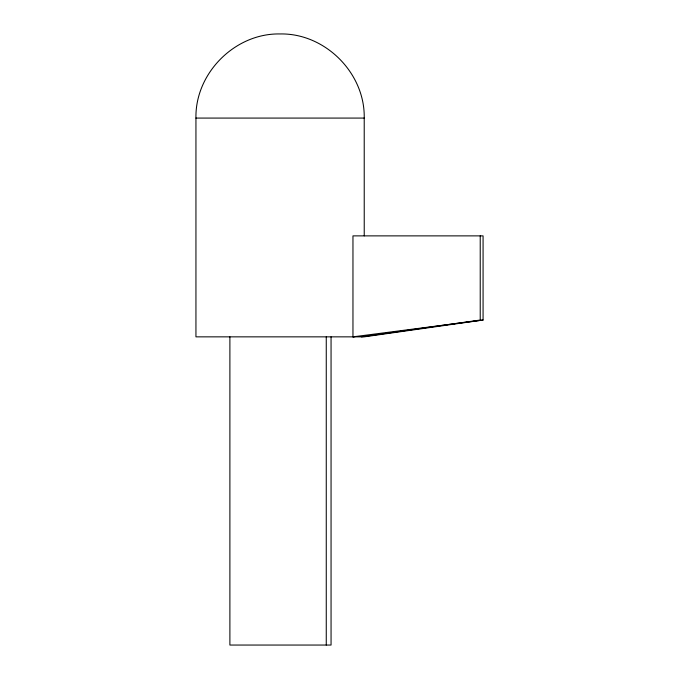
<?xml version="1.0" encoding="UTF-8"?>
<svg xmlns="http://www.w3.org/2000/svg" width="679" height="679" viewBox="0 0 679 679"><rect width="100%" height="100%" fill="white"/><g stroke="black" fill="none" stroke-linecap="round" stroke-linejoin="round"><path stroke-width="1.02" d="M483.075 320.03L352.961 336.852L352.961 235.876L483.075 235.876L483.075 320.03L364.233 336.852L195.942 336.852L195.942 118.078C195.043 73.111 235.112 32.999 280.087 33.95C325.054 33.008 365.158 73.111 364.216 118.078L364.233 235.876M361.372 336.852L480.223 320.03L480.223 235.876M352.961 336.852L356.11 336.436M195.925 118.078L364.233 118.078M331.055 336.852L331.055 645.05L229.892 645.05L229.892 336.852M326.26 336.852L326.26 645.05"/></g></svg>
